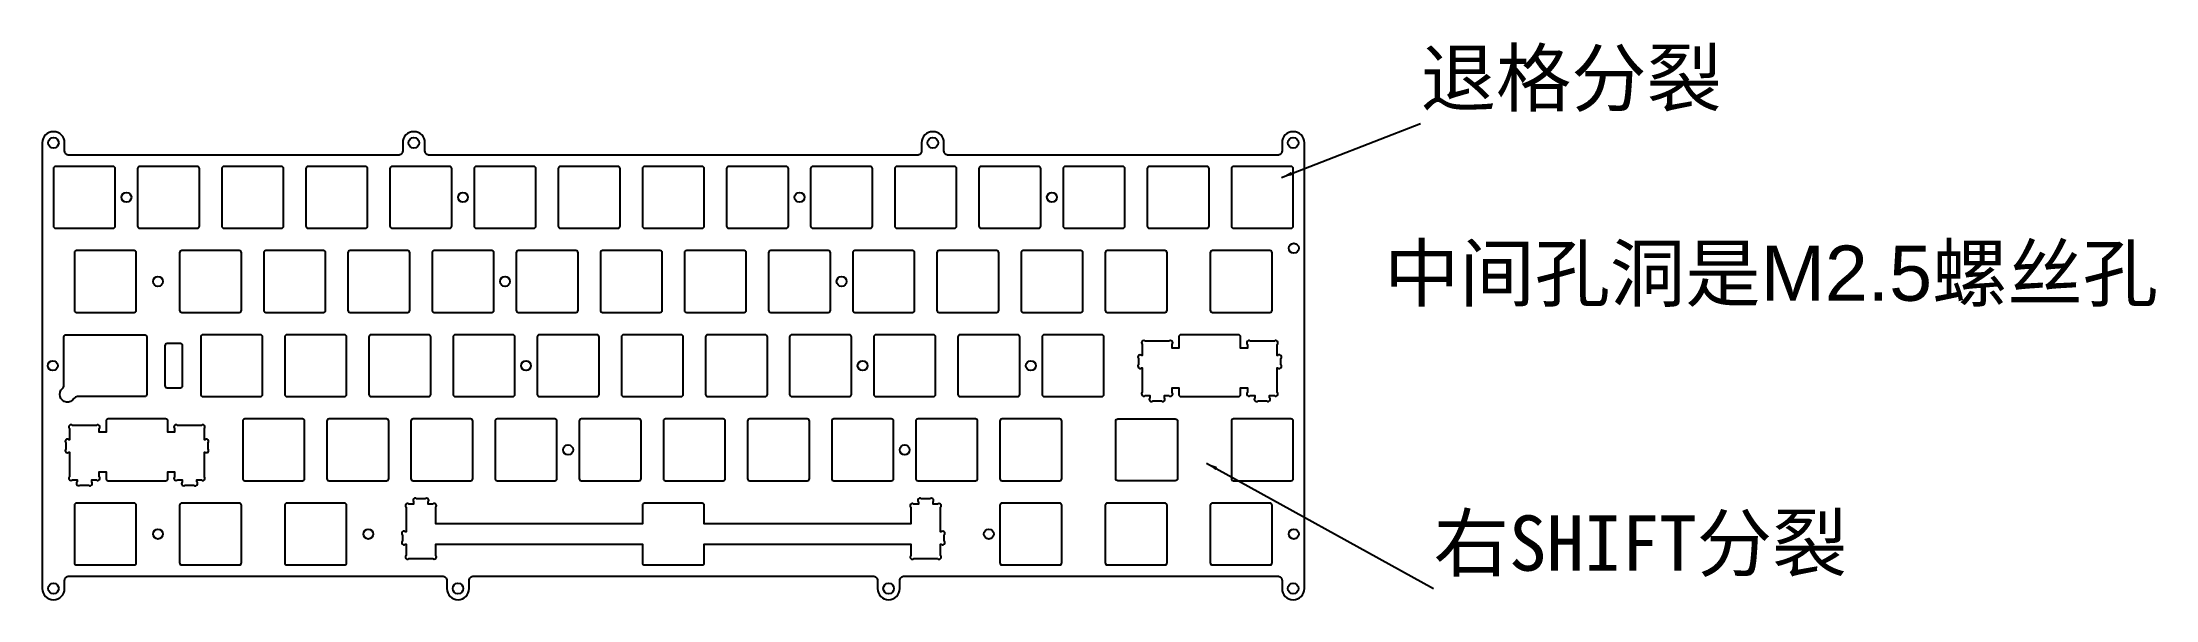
# Model space of a CAD drawing. Header units: millimetres. Extents: x 25 to 503, y 17 to 144.
import ezdxf

# ---------------------------------------------------------------- set-up
doc = ezdxf.new("R2010")
doc.units = ezdxf.units.MM
doc.styles.get("Standard").update_dxf_attribs({"font": 'arial.ttf'})
doc.dimstyles.new('ISO-25', dxfattribs={"dimtxt": 2.5, "dimasz": 2.5, "dimexe": 1.25, "dimexo": 0.625, "dimtad": 1, "dimtxsty": 'Standard', "dimcen": 2.5, "dimadec": 0, "dimazin": 0, "dimtfac": 1, "dimtmove": 0, "dimatfit": 3, "dimfxl": 1, "dimarcsym": 0})

msp = doc.modelspace()

# ---------------------------------------------------------------- linework, layer by layer
at = {"color": 7, "linetype": 'Continuous', "lineweight": 25}
msp.add_lwpolyline([(220.12, 22.8), (304.67, 22.8, -0.414214), (305.67, 21.8), (305.67, 20, 1), (310.72, 20), (310.72, 120.85, 1), (305.67, 120.85), (305.67, 119.05, -0.414214), (304.67, 118.05), (230.12, 118.05, -0.414214), (229.12, 119.05), (229.12, 120.85, 1), (224.07, 120.85), (224.07, 119.05, -0.414214), (223.07, 118.05), (112.62, 118.05, -0.414214), (111.62, 119.05), (111.62, 120.85, 1), (106.57, 120.85), (106.57, 119.05, -0.414214), (105.57, 118.05), (31.02, 118.05, -0.414214), (30.02, 119.05), (30.02, 120.85, 1), (24.97, 120.85), (24.97, 20, 1), (30.02, 20), (30.02, 21.8, -0.414214), (31.02, 22.8), (115.57, 22.8, -0.414214), (116.57, 21.8), (116.57, 20, 1), (121.62, 20), (121.62, 21.8, -0.414214), (122.62, 22.8), (213.07, 22.8, -0.414214), (214.07, 21.8), (214.07, 20, 1), (219.12, 20), (219.12, 21.8, -0.414214), (220.12, 22.8)], format="xyb", dxfattribs=at)
for points in [[(27.49, 115.03), (27.49, 102.03, 0.414214), (27.99, 101.53), (40.99, 101.53, 0.414214), (41.49, 102.03), (41.49, 115.03, 0.414214), (40.99, 115.53), (27.99, 115.53, 0.414214)], [(46.54, 115.03), (46.54, 102.03, 0.414214), (47.04, 101.53), (60.04, 101.53, 0.414214), (60.54, 102.03), (60.54, 115.03, 0.414214), (60.04, 115.53), (47.04, 115.53, 0.414214)], [(65.59, 115.03), (65.59, 102.03, 0.414214), (66.09, 101.53), (79.09, 101.53, 0.414214), (79.59, 102.03), (79.59, 115.03, 0.414214), (79.09, 115.53), (66.09, 115.53, 0.414214)], [(84.64, 115.03), (84.64, 102.03, 0.414214), (85.14, 101.53), (98.14, 101.53, 0.414214), (98.64, 102.03), (98.64, 115.03, 0.414214), (98.14, 115.53), (85.14, 115.53, 0.414214)], [(103.69, 115.03), (103.69, 102.03, 0.414214), (104.19, 101.53), (117.19, 101.53, 0.414214), (117.69, 102.03), (117.69, 115.03, 0.414214), (117.19, 115.53), (104.19, 115.53, 0.414214)], [(122.74, 115.03), (122.74, 102.03, 0.414214), (123.24, 101.53), (136.24, 101.53, 0.414214), (136.74, 102.03), (136.74, 115.03, 0.414214), (136.24, 115.53), (123.24, 115.53, 0.414214)], [(141.79, 115.03), (141.79, 102.03, 0.414214), (142.29, 101.53), (155.29, 101.53, 0.414214), (155.79, 102.03), (155.79, 115.03, 0.414214), (155.29, 115.53), (142.29, 115.53, 0.414214)], [(160.84, 115.03), (160.84, 102.03, 0.414214), (161.34, 101.53), (174.34, 101.53, 0.414214), (174.84, 102.03), (174.84, 115.03, 0.414214), (174.34, 115.53), (161.34, 115.53, 0.414214)], [(179.89, 115.03), (179.89, 102.03, 0.414214), (180.39, 101.53), (193.39, 101.53, 0.414214), (193.89, 102.03), (193.89, 115.03, 0.414214), (193.39, 115.53), (180.39, 115.53, 0.414214)], [(198.94, 115.03), (198.94, 102.03, 0.414214), (199.44, 101.53), (212.44, 101.53, 0.414214), (212.94, 102.03), (212.94, 115.03, 0.414214), (212.44, 115.53), (199.44, 115.53, 0.414214)], [(217.99, 115.03), (217.99, 102.03, 0.414214), (218.49, 101.53), (231.49, 101.53, 0.414214), (231.99, 102.03), (231.99, 115.03, 0.414214), (231.49, 115.53), (218.49, 115.53, 0.414214)], [(237.04, 115.03), (237.04, 102.03, 0.414214), (237.54, 101.53), (250.54, 101.53, 0.414214), (251.04, 102.03), (251.04, 115.03, 0.414214), (250.54, 115.53), (237.54, 115.53, 0.414214)], [(256.09, 115.03), (256.09, 102.03, 0.414214), (256.59, 101.53), (269.59, 101.53, 0.414214), (270.09, 102.03), (270.09, 115.03, 0.414214), (269.59, 115.53), (256.59, 115.53, 0.414214)], [(275.14, 115.03), (275.14, 102.03, 0.414214), (275.64, 101.53), (288.64, 101.53, 0.414214), (289.14, 102.03), (289.14, 115.03, 0.414214), (288.64, 115.53), (275.64, 115.53, 0.414214)], [(294.19, 115.03), (294.19, 102.03, 0.414214), (294.69, 101.53), (307.69, 101.53, 0.414214), (308.19, 102.03), (308.19, 115.03, 0.414214), (307.69, 115.53), (294.69, 115.53, 0.414214)], [(32.25, 95.98), (32.25, 82.98, 0.414214), (32.75, 82.48), (45.75, 82.48, 0.414214), (46.25, 82.98), (46.25, 95.98, 0.414214), (45.75, 96.48), (32.75, 96.48, 0.414214)], [(56.07, 95.98), (56.07, 82.98, 0.414214), (56.57, 82.48), (69.57, 82.48, 0.414214), (70.07, 82.98), (70.07, 95.98, 0.414214), (69.57, 96.48), (56.57, 96.48, 0.414214)], [(75.12, 95.98), (75.12, 82.98, 0.414214), (75.62, 82.48), (88.62, 82.48, 0.414214), (89.12, 82.98), (89.12, 95.98, 0.414214), (88.62, 96.48), (75.62, 96.48, 0.414214)], [(94.17, 95.98), (94.17, 82.98, 0.414214), (94.67, 82.48), (107.67, 82.48, 0.414214), (108.17, 82.98), (108.17, 95.98, 0.414214), (107.67, 96.48), (94.67, 96.48, 0.414214)], [(113.22, 95.98), (113.22, 82.98, 0.414214), (113.72, 82.48), (126.72, 82.48, 0.414214), (127.22, 82.98), (127.22, 95.98, 0.414214), (126.72, 96.48), (113.72, 96.48, 0.414214)], [(132.27, 95.98), (132.27, 82.98, 0.414214), (132.77, 82.48), (145.77, 82.48, 0.414214), (146.27, 82.98), (146.27, 95.98, 0.414214), (145.77, 96.48), (132.77, 96.48, 0.414214)], [(151.32, 95.98), (151.32, 82.98, 0.414214), (151.82, 82.48), (164.82, 82.48, 0.414214), (165.32, 82.98), (165.32, 95.98, 0.414214), (164.82, 96.48), (151.82, 96.48, 0.414214)], [(170.37, 95.98), (170.37, 82.98, 0.414214), (170.87, 82.48), (183.87, 82.48, 0.414214), (184.37, 82.98), (184.37, 95.98, 0.414214), (183.87, 96.48), (170.87, 96.48, 0.414214)], [(189.42, 95.98), (189.42, 82.98, 0.414214), (189.92, 82.48), (202.92, 82.48, 0.414214), (203.42, 82.98), (203.42, 95.98, 0.414214), (202.92, 96.48), (189.92, 96.48, 0.414214)], [(208.47, 95.98), (208.47, 82.98, 0.414214), (208.97, 82.48), (221.97, 82.48, 0.414214), (222.47, 82.98), (222.47, 95.98, 0.414214), (221.97, 96.48), (208.97, 96.48, 0.414214)], [(227.52, 95.98), (227.52, 82.98, 0.414214), (228.02, 82.48), (241.02, 82.48, 0.414214), (241.52, 82.98), (241.52, 95.98, 0.414214), (241.02, 96.48), (228.02, 96.48, 0.414214)], [(246.57, 95.98), (246.57, 82.98, 0.414214), (247.07, 82.48), (260.07, 82.48, 0.414214), (260.57, 82.98), (260.57, 95.98, 0.414214), (260.07, 96.48), (247.07, 96.48, 0.414214)], [(265.62, 95.98), (265.62, 82.98, 0.414214), (266.12, 82.48), (279.12, 82.48, 0.414214), (279.62, 82.98), (279.62, 95.98, 0.414214), (279.12, 96.48), (266.12, 96.48, 0.414214)], [(289.43, 95.98), (289.43, 82.98, 0.414214), (289.93, 82.48), (302.93, 82.48, 0.414214), (303.43, 82.98), (303.43, 95.98, 0.414214), (302.93, 96.48), (289.93, 96.48, 0.414214)], [(60.83, 76.93), (60.83, 63.93, 0.414214), (61.33, 63.43), (74.33, 63.43, 0.414214), (74.83, 63.93), (74.83, 76.93, 0.414214), (74.33, 77.43), (61.33, 77.43, 0.414214)], [(79.88, 76.93), (79.88, 63.93, 0.414214), (80.38, 63.43), (93.38, 63.43, 0.414214), (93.88, 63.93), (93.88, 76.93, 0.414214), (93.38, 77.43), (80.38, 77.43, 0.414214)], [(98.93, 76.93), (98.93, 63.93, 0.414214), (99.43, 63.43), (112.43, 63.43, 0.414214), (112.93, 63.93), (112.93, 76.93, 0.414214), (112.43, 77.43), (99.43, 77.43, 0.414214)], [(117.98, 76.93), (117.98, 63.93, 0.414214), (118.48, 63.43), (131.48, 63.43, 0.414214), (131.98, 63.93), (131.98, 76.93, 0.414214), (131.48, 77.43), (118.48, 77.43, 0.414214)], [(137.03, 76.93), (137.03, 63.93, 0.414214), (137.53, 63.43), (150.53, 63.43, 0.414214), (151.03, 63.93), (151.03, 76.93, 0.414214), (150.53, 77.43), (137.53, 77.43, 0.414214)], [(156.08, 76.93), (156.08, 63.93, 0.414214), (156.58, 63.43), (169.58, 63.43, 0.414214), (170.08, 63.93), (170.08, 76.93, 0.414214), (169.58, 77.43), (156.58, 77.43, 0.414214)], [(175.13, 76.93), (175.13, 63.93, 0.414214), (175.63, 63.43), (188.63, 63.43, 0.414214), (189.13, 63.93), (189.13, 76.93, 0.414214), (188.63, 77.43), (175.63, 77.43, 0.414214)], [(194.18, 76.93), (194.18, 63.93, 0.414214), (194.68, 63.43), (207.68, 63.43, 0.414214), (208.18, 63.93), (208.18, 76.93, 0.414214), (207.68, 77.43), (194.68, 77.43, 0.414214)], [(213.23, 76.93), (213.23, 63.93, 0.414214), (213.73, 63.43), (226.73, 63.43, 0.414214), (227.23, 63.93), (227.23, 76.93, 0.414214), (226.73, 77.43), (213.73, 77.43, 0.414214)], [(232.28, 76.93), (232.28, 63.93, 0.414214), (232.78, 63.43), (245.78, 63.43, 0.414214), (246.28, 63.93), (246.28, 76.93, 0.414214), (245.78, 77.43), (232.78, 77.43, 0.414214)], [(251.33, 76.93), (251.33, 63.93, 0.414214), (251.83, 63.43), (264.83, 63.43, 0.414214), (265.33, 63.93), (265.33, 76.93, 0.414214), (264.83, 77.43), (251.83, 77.43, 0.414214)], [(53.23, 65.43), (56.23, 65.43, 0.414214), (56.73, 65.93), (56.73, 74.93, 0.414214), (56.23, 75.43), (53.23, 75.43, 0.414214), (52.73, 74.93), (52.73, 65.93, 0.414214)], [(70.35, 57.88), (70.35, 44.88, 0.414214), (70.85, 44.38), (83.85, 44.38, 0.414214), (84.35, 44.88), (84.35, 57.88, 0.414214), (83.85, 58.38), (70.85, 58.38, 0.414214)], [(89.4, 57.88), (89.4, 44.88, 0.414214), (89.9, 44.38), (102.9, 44.38, 0.414214), (103.4, 44.88), (103.4, 57.88, 0.414214), (102.9, 58.38), (89.9, 58.38, 0.414214)], [(108.45, 57.88), (108.45, 44.88, 0.414214), (108.95, 44.38), (121.95, 44.38, 0.414214), (122.45, 44.88), (122.45, 57.88, 0.414214), (121.95, 58.38), (108.95, 58.38, 0.414214)], [(127.5, 57.88), (127.5, 44.88, 0.414214), (128, 44.38), (141, 44.38, 0.414214), (141.5, 44.88), (141.5, 57.88, 0.414214), (141, 58.38), (128, 58.38, 0.414214)], [(146.55, 57.88), (146.55, 44.88, 0.414214), (147.05, 44.38), (160.05, 44.38, 0.414214), (160.55, 44.88), (160.55, 57.88, 0.414214), (160.05, 58.38), (147.05, 58.38, 0.414214)], [(165.6, 57.88), (165.6, 44.88, 0.414214), (166.1, 44.38), (179.1, 44.38, 0.414214), (179.6, 44.88), (179.6, 57.88, 0.414214), (179.1, 58.38), (166.1, 58.38, 0.414214)], [(184.65, 57.88), (184.65, 44.88, 0.414214), (185.15, 44.38), (198.15, 44.38, 0.414214), (198.65, 44.88), (198.65, 57.88, 0.414214), (198.15, 58.38), (185.15, 58.38, 0.414214)], [(203.7, 57.88), (203.7, 44.88, 0.414214), (204.2, 44.38), (217.2, 44.38, 0.414214), (217.7, 44.88), (217.7, 57.88, 0.414214), (217.2, 58.38), (204.2, 58.38, 0.414214)], [(222.75, 57.88), (222.75, 44.88, 0.414214), (223.25, 44.38), (236.25, 44.38, 0.414214), (236.75, 44.88), (236.75, 57.88, 0.414214), (236.25, 58.38), (223.25, 58.38, 0.414214)], [(241.8, 57.88), (241.8, 44.88, 0.414214), (242.3, 44.38), (255.3, 44.38, 0.414214), (255.8, 44.88), (255.8, 57.88, 0.414214), (255.3, 58.38), (242.3, 58.38, 0.414214)], [(268.5, 58.38), (281.5, 58.38, -0.414214), (282, 57.88), (282, 44.88, -0.414214), (281.5, 44.38), (268.5, 44.38, -0.414214), (268, 44.88), (268, 57.88, -0.414214)], [(307.69, 58.38), (294.69, 58.38, 0.414214), (294.19, 57.88), (294.19, 44.88, 0.414214), (294.69, 44.38), (307.69, 44.38, 0.414214), (308.19, 44.88), (308.19, 57.88, 0.414214)], [(32.25, 38.83), (32.25, 25.83, 0.414214), (32.75, 25.33), (45.75, 25.33, 0.414214), (46.25, 25.83), (46.25, 38.83, 0.414214), (45.75, 39.33), (32.75, 39.33, 0.414214)], [(56.07, 38.83), (56.07, 25.83, 0.414214), (56.57, 25.33), (69.57, 25.33, 0.414214), (70.07, 25.83), (70.07, 38.83, 0.414214), (69.57, 39.33), (56.57, 39.33, 0.414214)], [(79.88, 38.83), (79.88, 25.83, 0.414214), (80.38, 25.33), (93.38, 25.33, 0.414214), (93.88, 25.83), (93.88, 38.83, 0.414214), (93.38, 39.33), (80.38, 39.33, 0.414214)], [(241.8, 38.83), (241.8, 25.83, 0.414214), (242.3, 25.33), (255.3, 25.33, 0.414214), (255.8, 25.83), (255.8, 38.83, 0.414214), (255.3, 39.33), (242.3, 39.33, 0.414214)], [(265.62, 38.83), (265.62, 25.83, 0.414214), (266.12, 25.33), (279.12, 25.33, 0.414214), (279.62, 25.83), (279.62, 38.83, 0.414214), (279.12, 39.33), (266.12, 39.33, 0.414214)], [(289.43, 38.83), (289.43, 25.83, 0.414214), (289.93, 25.33), (302.93, 25.33, 0.414214), (303.43, 25.83), (303.43, 38.83, 0.414214), (302.93, 39.33), (289.93, 39.33, 0.414214)]]:
    msp.add_lwpolyline(points, format="xyb", close=True)
msp.add_lwpolyline([(32.98, 63.43, 0.253709), (32.14, 62.97, -1.150967), (29.53, 65.25, 0.217646), (29.87, 66), (29.87, 76.93, -0.414214), (30.37, 77.43), (48.13, 77.43, -0.414214), (48.63, 76.93), (48.63, 63.93, -0.414214), (48.13, 63.43), (32.98, 63.43)], format="xyb")
at = {"color": 0}
for points in [[(297.81, 64.36, 1), (298.52, 63.66), (299.53, 63.66), (299.53, 63.16, 1), (300.24, 62.46), (302.13, 62.46, 1.000141), (302.83, 63.16), (302.83, 63.66), (303.85, 63.66, 1.000141), (304.56, 64.36), (304.56, 69.93), (304.68, 69.93, 1.000099), (305.39, 70.63), (305.39, 72.02, 1.000099), (304.68, 72.72), (304.56, 72.72), (304.56, 75.25, 1.000141), (303.85, 75.96), (298.52, 75.96, 1), (297.81, 75.25), (297.81, 74.43), (296.28, 74.43), (296.28, 76.93, 0.414214), (295.78, 77.43), (282.79, 77.43, 0.414214), (282.29, 76.93), (282.29, 74.43), (280.76, 74.43), (280.76, 75.25, 1), (280.05, 75.96), (274.72, 75.96, 1), (274.01, 75.25), (274.01, 72.72), (273.89, 72.72, 1), (273.18, 72.02), (273.18, 70.63, 1), (273.89, 69.93), (274.01, 69.93), (274.01, 64.36, 1), (274.72, 63.66), (275.74, 63.66), (275.74, 63.16, 1), (276.44, 62.46), (278.33, 62.46, 1.000141), (279.03, 63.16), (279.03, 63.66), (280.05, 63.66, 1), (280.76, 64.36), (280.76, 65.43), (282.29, 65.43), (282.29, 63.93, 0.414214), (282.79, 63.43), (295.78, 63.43, 0.414214), (296.28, 63.93), (296.28, 65.43), (297.81, 65.43)], [(54.92, 45.31, 1), (55.63, 44.61), (56.65, 44.61), (56.65, 44.11, 1), (57.35, 43.41), (59.24, 43.41, 1.000141), (59.95, 44.11), (59.95, 44.61), (60.96, 44.61, 1.000141), (61.67, 45.31), (61.67, 50.88), (61.79, 50.88, 1.000099), (62.5, 51.58), (62.5, 52.97, 1.000099), (61.79, 53.67), (61.67, 53.67), (61.67, 56.2, 1.000141), (60.96, 56.91), (55.63, 56.91, 1), (54.92, 56.2), (54.92, 55.38), (53.4, 55.38), (53.4, 57.88, 0.414214), (52.9, 58.38), (39.9, 58.38, 0.414214), (39.4, 57.88), (39.4, 55.38), (37.87, 55.38), (37.87, 56.2, 1), (37.16, 56.91), (31.83, 56.91, 1), (31.12, 56.2), (31.12, 53.67), (31, 53.67, 1), (30.3, 52.97), (30.3, 51.58, 1), (31, 50.88), (31.12, 50.88), (31.12, 45.31, 1), (31.83, 44.61), (32.85, 44.61), (32.85, 44.11, 1), (33.55, 43.41), (35.44, 43.41, 1.000141), (36.15, 44.11), (36.15, 44.61), (37.16, 44.61, 1), (37.87, 45.31), (37.87, 46.38), (39.4, 46.38), (39.4, 44.88, 0.414214), (39.9, 44.38), (52.9, 44.38, 0.414214), (53.4, 44.88), (53.4, 46.38), (54.92, 46.38)], [(228.48, 30.03, 1), (229.19, 30.73), (229.19, 32.12, 1), (228.48, 32.82), (228.36, 32.82), (228.36, 38.39, 1), (227.66, 39.09), (226.64, 39.09), (226.64, 39.59, 1), (225.93, 40.29), (224.05, 40.29, 1.000141), (223.34, 39.59), (223.34, 39.09), (222.32, 39.09, 1), (221.62, 38.39), (221.62, 34.63), (174.84, 34.63), (174.84, 38.82, 0.414214), (174.34, 39.32), (161.34, 39.32, 0.414214), (160.84, 38.82), (160.84, 34.63), (114.07, 34.63), (114.07, 38.39, 1), (113.36, 39.1), (112.34, 39.1), (112.34, 39.59, 1), (111.63, 40.29), (109.75, 40.29, 1.000141), (109.04, 39.59), (109.04, 39.1), (108.02, 39.1, 1.000141), (107.32, 38.39), (107.32, 32.83), (107.2, 32.83, 1.000099), (106.49, 32.12), (106.49, 30.73, 1.000099), (107.2, 30.03), (107.32, 30.03), (107.32, 27.5, 1.000141), (108.02, 26.8), (113.36, 26.8, 1), (114.07, 27.5), (114.07, 30.03), (160.84, 30.03), (160.84, 25.83, 0.414214), (161.34, 25.33), (174.34, 25.33, 0.414214), (174.84, 25.83), (174.84, 30.03), (221.62, 30.03), (221.62, 27.5, 1), (222.32, 26.79), (227.66, 26.79, 1), (228.36, 27.5), (228.36, 30.03)]]:
    msp.add_lwpolyline(points, format="xyb", close=True, dxfattribs=at)
at = {"color": 1, "linetype": 'Continuous', "lineweight": 25}
for centre in [(27.49, 120.85), (109.09, 120.85), (226.59, 120.85), (308.19, 120.85), (27.49, 20), (119.09, 20), (216.59, 20), (308.19, 20)]:
    msp.add_circle(centre, 1.2, dxfattribs=at)
for centre in [(44.02, 108.53), (120.22, 108.53), (196.42, 108.53), (253.57, 108.53), (308.33, 97), (51.16, 89.48), (129.74, 89.48), (205.94, 89.48), (27.35, 70.43), (134.5, 70.43), (210.7, 70.43), (248.8, 70.43), (144.03, 51.38), (220.23, 51.38), (51.16, 32.33), (98.78, 32.33), (239.28, 32.33), (308.33, 32.33)]:
    msp.add_circle(centre, 1.12)

# ---------------------------------------------------------------- texts
at = {"char_height": 12.5, "attachment_point": 1}
for s, width, gutter_width, insert in [('{\\fSimSun|b0|i0|c134|p2;退格分裂}', 226.6748, 12.5, (337.05, 141.76)), ('{\\fSimSun|b0|i0|c134|p2;中间孔洞是}M2.5{\\fSimSun|b0|i0|c134|p2;螺丝孔}', 210.6989, 62.5, (328.78, 97.61)), ('{\\fSimSun|b0|i0|c134|p2;右SHIFT分裂}', 226.6748, 12.5, (339.99, 36.54))]:
    msp.add_mtext_dynamic_manual_height_columns(s, width=width, gutter_width=gutter_width, heights=[0], dxfattribs=dict(at, insert=insert))

# ---------------------------------------------------------------- leaders
for points in [[(305.52, 113.01), (337.05, 125.21)], [(288.6, 48.38), (339.99, 19.99)]]:
    msp.add_leader(points, dimstyle='ISO-25', override={"dimgap": 0.625, "dimtad": 0})

doc.saveas('drawing.dxf')
